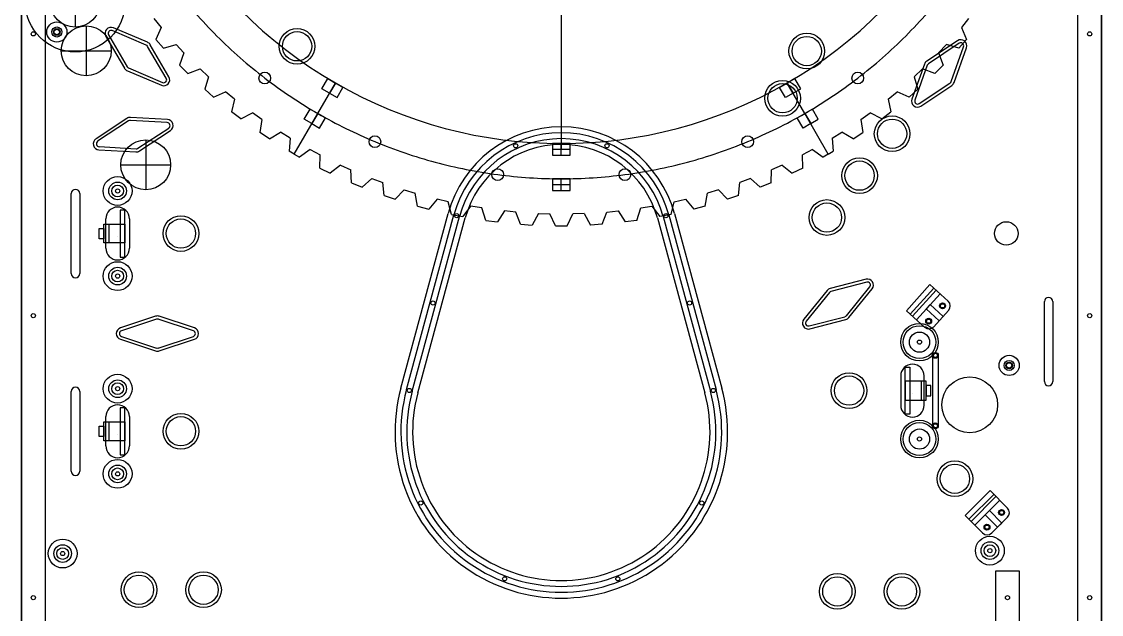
# Model space of a CAD drawing. Extents: x 0 to 23.2, y -2.3 to 46.
# Drawn here: x 0 to 23, y 14.39 to 27.01 of the extents above; entities that cross this region are included whole.
import ezdxf

# ---------------------------------------------------------------- set-up
doc = ezdxf.new("R2010")
doc.units = 0
doc.header["$LTSCALE"] = 5.77014
doc.header["$MEASUREMENT"] = 0
for name, color, linetype in [('1_250BIT_500DEP', 5, 'CONTINUOUS'), ('2_250BIT_250DEP', 3, 'CONTINUOUS'), ('3_250BIT_500TAB', 5, 'CONTINUOUS'), ('5_250BIT_250SPEC', 5, 'CONTINUOUS'), ('6_125BIT_500DEP', 5, 'CONTINUOUS'), ('7_VCARVE_BIT', 5, 'CONTINUOUS'), ('8_250BIT_500OUTLINE', 5, 'CONTINUOUS'), ('DF_COMPONENT', 4, 'CONTINUOUS')]:
    doc.layers.add(name, color=color, linetype=linetype)

msp = doc.modelspace()

# ---------------------------------------------------------------- linework, layer by layer
at = {"layer": '1_250BIT_500DEP', "color": 5, "linetype": 'CONTINUOUS'}
for p, q in [((1.851, 26.73), (2.249, 26.05)), ((2.655, 26.51), (1.929, 26.819)), ((3.082, 25.805), (2.684, 26.484)), ((19.971, 26.55), (19.316, 26.113)), ((19.8, 25.735), (20.065, 26.477)), ((2.279, 26.024), (3.004, 25.715)), ((19.292, 26.082), (19.027, 25.34)), ((19.12, 25.267), (19.775, 25.704)), ((2.279, 24.896), (1.62, 24.464)), ((3.103, 24.861), (2.317, 24.907)), ((2.476, 24.314), (3.134, 24.746)), ((1.651, 24.349), (2.438, 24.304)), ((1.795, 22.188), (1.795, 22.813)), ((2.295, 22.813), (2.295, 22.188)), ((18.003, 21.464), (17.24, 21.267)), ((17.207, 21.246), (16.711, 20.633)), ((17.572, 20.751), (18.067, 21.364)), ((16.775, 20.533), (17.538, 20.73)), ((2.873, 20.677), (2.125, 20.429)), ((3.661, 20.429), (2.912, 20.677)), ((2.125, 20.311), (2.873, 20.063)), ((2.912, 20.063), (3.661, 20.311)), ((18.725, 19.469), (18.725, 18.844)), ((19.225, 18.844), (19.225, 19.469)), ((1.795, 17.978), (1.795, 18.603)), ((2.295, 18.603), (2.295, 17.978))]:
    msp.add_line(p, q, dxfattribs=at)
for centre, radius in [((5.867, 26.485), 0.312), ((16.725, 26.383), 0.312), ((16.208, 25.379), 0.312), ((18.543, 24.623), 0.312), ((17.848, 23.732), 0.312), ((17.153, 22.841), 0.312), ((3.394, 22.5), 0.312), ((20.974, 22.502), 0.25), ((17.625, 19.156), 0.312), ((20.195, 18.853), 0.594), ((3.394, 18.29), 0.312), ((19.879, 17.28), 0.312), ((2.5, 14.917), 0.312), ((3.875, 14.917), 0.312), ((17.375, 14.882), 0.312), ((18.75, 14.882), 0.312)]:
    msp.add_circle(centre, radius, dxfattribs=at)
for centre, radius, start, end in [((1.905, 26.761), 0.0625, 66.971, -149.6444), ((2.63, 26.453), 0.0625, 30.3557, 66.9709), ((20.006, 26.498), 0.0625, -19.6507, 123.7338), ((2.303, 26.081), 0.0625, -149.6443, -113.0291), ((19.35, 26.061), 0.0625, 123.734, 160.3491), ((3.028, 25.773), 0.0625, -113.0289, 30.3555), ((19.741, 25.756), 0.0625, -56.266, -19.6509), ((19.086, 25.319), 0.0625, 160.3494, -56.2663), ((2.313, 24.844), 0.0625, 86.6924, 123.3076), ((3.1, 24.799), 0.0625, -56.6922, 86.6922), ((1.655, 24.411), 0.0625, 123.3077, -93.3077), ((2.441, 24.366), 0.0625, -93.3076, -56.6924), ((2.045, 22.813), 0.25, 0, -180), ((2.045, 22.188), 0.25, 180, 0), ((18.018, 21.403), 0.0625, -38.9431, 104.4412), ((17.255, 21.207), 0.0625, 104.4415, 141.0566), ((17.523, 20.791), 0.0625, -75.5585, -38.9434), ((2.893, 20.618), 0.0625, 71.6924, 108.3076), ((16.76, 20.594), 0.0625, 141.0568, -75.5587), ((2.145, 20.37), 0.0625, 108.3077, -108.3077), ((3.641, 20.37), 0.0625, -71.6922, 71.6922), ((2.893, 20.123), 0.0625, -108.3076, -71.6924), ((18.975, 19.469), 0.25, 0, 180), ((2.045, 18.603), 0.25, 0, 180), ((18.975, 18.844), 0.25, 180, 0), ((2.045, 17.978), 0.25, 180, 0)]:
    msp.add_arc(centre, radius, start, end, dxfattribs=at)
at = {"layer": '2_250BIT_250DEP', "color": 3, "linetype": 'CONTINUOUS'}
for p, q in [((1.795, 26.697), (2.193, 26.017)), ((2.68, 26.57), (1.955, 26.878)), ((3.138, 25.837), (2.74, 26.517)), ((19.935, 26.604), (19.28, 26.167)), ((19.861, 25.713), (20.126, 26.456)), ((19.23, 26.104), (18.965, 25.362)), ((2.253, 25.964), (2.978, 25.656)), ((19.156, 25.213), (19.812, 25.65)), ((2.243, 24.951), (1.585, 24.518)), ((3.107, 24.926), (2.321, 24.971)), ((2.511, 24.259), (3.17, 24.692)), ((1.647, 24.284), (2.434, 24.239)), ((17.986, 21.527), (17.223, 21.33)), ((17.156, 21.287), (16.661, 20.674)), ((17.622, 20.71), (18.117, 21.323)), ((2.853, 20.739), (2.105, 20.491)), ((3.681, 20.491), (2.933, 20.739)), ((16.792, 20.471), (17.555, 20.667)), ((2.105, 20.249), (2.853, 20.002)), ((2.933, 20.002), (3.681, 20.249))]:
    msp.add_line(p, q, dxfattribs=at)
for centre in [(5.867, 26.485), (16.725, 26.383), (16.208, 25.379), (18.543, 24.623), (17.848, 23.732), (17.153, 22.841), (3.394, 22.5), (17.625, 19.156), (3.394, 18.29), (19.879, 17.28), (2.5, 14.917), (3.875, 14.917), (17.375, 14.882), (18.75, 14.882)]:
    msp.add_circle(centre, 0.38, dxfattribs=at)
for centre, start, end in [((1.905, 26.761), 66.971, -149.6444), ((2.63, 26.453), 30.3557, 66.9709), ((20.006, 26.498), -19.6507, 123.7338), ((2.303, 26.081), -149.6443, -113.0291), ((19.35, 26.061), 123.734, 160.3491), ((3.028, 25.773), -113.0289, 30.3555), ((19.741, 25.756), -56.266, -19.6509), ((19.086, 25.319), 160.3494, -56.2663), ((2.313, 24.844), 86.6924, 123.3076), ((3.1, 24.799), -56.6922, 86.6922), ((1.655, 24.411), 123.3077, -93.3077), ((2.441, 24.366), -93.3076, -56.6924), ((18.018, 21.403), -38.9431, 104.4412), ((17.255, 21.207), 104.4415, 141.0566), ((2.893, 20.618), 71.6924, 108.3076), ((17.523, 20.791), -75.5585, -38.9434), ((2.145, 20.37), 108.3077, -108.3077), ((3.641, 20.37), -71.6922, 71.6922), ((16.76, 20.594), 141.0568, -75.5587), ((2.893, 20.123), -108.3076, -71.6924)]:
    msp.add_arc(centre, 0.128, start, end, dxfattribs=at)
at = {"layer": '3_250BIT_500TAB', "color": 5, "linetype": 'CONTINUOUS'}
for p, q in [((8.439, 19.111), (9.449, 22.831)), ((13.542, 22.831), (14.552, 19.111))]:
    msp.add_line(p, q, dxfattribs=at)
for centre, radius, start, end in [((11.496, 22.275), 2.12, 15.1959, 164.8041), ((11.496, 18.281), 3.167, 164.8041, 15.1959)]:
    msp.add_arc(centre, radius, start, end, dxfattribs=at)
at = {"layer": '5_250BIT_250SPEC', "color": 3, "linetype": 'CONTINUOUS'}
for p, q in [((8.077, 19.209), (9.088, 22.929)), ((8.198, 19.177), (9.208, 22.896)), ((8.318, 19.144), (9.329, 22.863)), ((13.662, 22.863), (14.673, 19.144)), ((13.783, 22.896), (14.793, 19.177)), ((13.904, 22.929), (14.914, 19.209))]:
    msp.add_line(p, q, dxfattribs=at)
for centre, radius, start, end in [((11.496, 22.275), 2.495, 15.1959, 164.8041), ((11.496, 22.275), 2.37, 15.1959, 164.8041), ((11.496, 22.275), 2.245, 15.1959, 164.8041), ((11.496, 18.281), 3.542, 164.8041, 15.1959), ((11.496, 18.281), 3.417, 164.8041, 15.1959), ((11.496, 18.281), 3.292, 164.8041, 15.1959)]:
    msp.add_arc(centre, radius, start, end, dxfattribs=at)
at = {"layer": '6_125BIT_500DEP', "color": 5, "linetype": 'CONTINUOUS'}
for p, q in [((1.851, 26.73), (2.249, 26.05)), ((2.655, 26.51), (1.929, 26.819)), ((3.082, 25.805), (2.684, 26.484)), ((19.971, 26.55), (19.316, 26.113)), ((19.8, 25.735), (20.065, 26.477)), ((2.279, 26.024), (3.004, 25.715)), ((19.292, 26.082), (19.027, 25.34)), ((19.12, 25.267), (19.775, 25.704)), ((2.279, 24.896), (1.62, 24.464)), ((3.103, 24.861), (2.317, 24.907)), ((2.476, 24.314), (3.134, 24.746)), ((1.651, 24.349), (2.438, 24.304)), ((1.057, 21.65), (1.057, 23.35)), ((1.237, 23.35), (1.237, 21.65)), ((18.003, 21.464), (17.24, 21.267)), ((17.207, 21.246), (16.711, 20.633)), ((17.572, 20.751), (18.067, 21.364)), ((21.785, 19.35), (21.785, 21.05)), ((21.965, 21.05), (21.965, 19.35)), ((16.775, 20.533), (17.538, 20.73)), ((2.873, 20.677), (2.125, 20.429)), ((3.661, 20.429), (2.912, 20.677)), ((2.125, 20.311), (2.873, 20.063)), ((2.912, 20.063), (3.661, 20.311)), ((1.057, 17.44), (1.057, 19.14)), ((1.237, 19.14), (1.237, 17.44))]:
    msp.add_line(p, q, dxfattribs=at)
for centre, radius, start, end in [((1.905, 26.761), 0.0625, 66.971, -149.6444), ((2.63, 26.453), 0.0625, 30.3557, 66.9709), ((20.006, 26.498), 0.0625, -19.6507, 123.7338), ((2.303, 26.081), 0.0625, -149.6443, -113.0291), ((19.35, 26.061), 0.0625, 123.734, 160.3491), ((3.028, 25.773), 0.0625, -113.0289, 30.3555), ((19.741, 25.756), 0.0625, -56.266, -19.6509), ((19.086, 25.319), 0.0625, 160.3494, -56.2663), ((2.313, 24.844), 0.0625, 86.6924, 123.3076), ((3.1, 24.799), 0.0625, -56.6922, 86.6922), ((1.655, 24.411), 0.0625, 123.3077, -93.3077), ((2.441, 24.366), 0.0625, -93.3076, -56.6924), ((1.147, 23.35), 0.09, 0, 180), ((1.147, 21.65), 0.09, 180, 0), ((18.018, 21.403), 0.0625, -38.9431, 104.4412), ((17.255, 21.207), 0.0625, 104.4415, 141.0566), ((21.875, 21.05), 0.09, 0, 180), ((17.523, 20.791), 0.0625, -75.5585, -38.9434), ((2.893, 20.618), 0.0625, 71.6924, 108.3076), ((16.76, 20.594), 0.0625, 141.0568, -75.5587), ((2.145, 20.37), 0.0625, 108.3077, -108.3077), ((3.641, 20.37), 0.0625, -71.6922, 71.6922), ((2.893, 20.123), 0.0625, -108.3076, -71.6924), ((21.875, 19.35), 0.09, 180, 0), ((1.147, 19.14), 0.09, 0, 180), ((1.147, 17.44), 0.09, 180, 0)]:
    msp.add_arc(centre, radius, start, end, dxfattribs=at)
at = {"layer": '7_VCARVE_BIT', "color": 5, "linetype": 'CONTINUOUS'}
for centre, radius in [((0.25, 26.75), 0.0445), ((0.75, 26.79), 0.0575), ((22.75, 26.75), 0.0445), ((2.045, 23.406), 0.0445), ((2.045, 21.594), 0.0445), ((19.617, 20.96), 0.0445), ((0.25, 20.75), 0.0445), ((22.75, 20.75), 0.0445), ((19.321, 20.634), 0.0445), ((19.125, 20.188), 0.0445), ((19.462, 19.906), 0.0445), ((21.035, 19.693), 0.0575), ((2.045, 19.197), 0.0445), ((19.462, 18.406), 0.0445), ((19.125, 18.125), 0.0445), ((2.045, 17.384), 0.0445), ((20.874, 16.562), 0.0445), ((20.563, 16.251), 0.0445), ((0.875, 15.688), 0.0445), ((20.625, 15.75), 0.0445), ((0.25, 14.75), 0.0445), ((21, 14.75), 0.0445), ((22.75, 14.75), 0.0445)]:
    msp.add_circle(centre, radius, dxfattribs=at)
at = {"layer": '8_250BIT_500OUTLINE', "color": 5, "linetype": 'CONTINUOUS'}
for p, q in [((0, 46), (0, 5)), ((23, 4.25), (23, 46))]:
    msp.add_line(p, q, dxfattribs=at)
at = {"layer": 'DF_COMPONENT', "color": 4, "linetype": 'CONTINUOUS'}
for p, q in [((0, 5), (0, 46)), ((0.5, 46), (0.5, 5)), ((22.5, 4.25), (22.5, 46)), ((23, 46), (23, 4.25)), ((11.496, 34.04), (11.496, 24.29)), ((1.143, 27.958), (1.143, 26.895)), ((1.377, 26.922), (1.377, 25.859)), ((2.819, 27.076), (2.973, 26.888)), ((20.172, 27.076), (20.018, 26.888)), ((2.973, 26.888), (2.862, 26.633)), ((20.018, 26.888), (20.129, 26.633)), ((3.026, 26.447), (2.862, 26.633)), ((3.026, 26.447), (3.293, 26.524)), ((3.293, 26.524), (3.459, 26.346)), ((19.698, 26.524), (19.532, 26.346)), ((19.965, 26.447), (19.698, 26.524)), ((19.965, 26.447), (20.129, 26.633)), ((0.846, 26.39), (1.909, 26.39)), ((3.459, 26.346), (3.365, 26.084)), ((19.532, 26.346), (19.626, 26.084)), ((3.54, 25.909), (3.365, 26.084)), ((3.54, 25.909), (3.802, 26.003)), ((3.98, 25.837), (3.802, 26.003)), ((19.011, 25.837), (19.189, 26.003)), ((19.451, 25.909), (19.189, 26.003)), ((19.451, 25.909), (19.626, 26.084)), ((3.98, 25.837), (3.903, 25.57)), ((6.396, 25.581), (6.521, 25.798)), ((6.521, 25.798), (6.683, 25.704)), ((16.47, 25.798), (16.308, 25.704)), ((16.595, 25.581), (16.47, 25.798)), ((19.011, 25.837), (19.088, 25.57)), ((4.089, 25.406), (3.903, 25.57)), ((6.308, 25.055), (6.683, 25.704)), ((6.308, 25.055), (6.683, 25.704)), ((6.558, 25.488), (6.396, 25.581)), ((6.683, 25.704), (6.558, 25.488)), ((6.683, 25.704), (6.558, 25.488)), ((6.845, 25.61), (6.683, 25.704)), ((6.72, 25.394), (6.845, 25.61)), ((16.146, 25.61), (16.308, 25.704)), ((16.271, 25.394), (16.146, 25.61)), ((16.308, 25.704), (16.433, 25.488)), ((16.683, 25.055), (16.308, 25.704)), ((16.308, 25.704), (16.433, 25.488)), ((16.683, 25.055), (16.308, 25.704)), ((16.433, 25.488), (16.595, 25.581)), ((18.902, 25.406), (19.088, 25.57)), ((4.089, 25.406), (4.345, 25.517)), ((4.532, 25.363), (4.345, 25.517)), ((4.532, 25.363), (4.473, 25.091)), ((6.558, 25.488), (6.72, 25.394)), ((16.433, 25.488), (16.271, 25.394)), ((18.459, 25.363), (18.647, 25.517)), ((18.459, 25.363), (18.518, 25.091)), ((18.902, 25.406), (18.647, 25.517)), ((4.67, 24.94), (4.473, 25.091)), ((6.021, 24.932), (6.146, 25.149)), ((6.146, 25.149), (6.308, 25.055)), ((16.845, 25.149), (16.683, 25.055)), ((16.97, 24.932), (16.845, 25.149)), ((18.321, 24.94), (18.518, 25.091)), ((4.67, 24.94), (4.917, 25.068)), ((5.115, 24.926), (4.917, 25.068)), ((5.115, 24.926), (5.073, 24.651)), ((5.808, 24.188), (6.308, 25.055)), ((5.808, 24.188), (6.308, 25.055)), ((6.183, 24.839), (6.021, 24.932)), ((6.308, 25.055), (6.183, 24.839)), ((6.308, 25.055), (6.183, 24.839)), ((6.471, 24.961), (6.308, 25.055)), ((6.346, 24.745), (6.471, 24.961)), ((16.52, 24.961), (16.683, 25.055)), ((16.645, 24.745), (16.52, 24.961)), ((16.683, 25.055), (16.808, 24.839)), ((17.183, 24.188), (16.683, 25.055)), ((16.683, 25.055), (16.808, 24.839)), ((17.183, 24.188), (16.683, 25.055)), ((16.808, 24.839), (16.97, 24.932)), ((17.877, 24.926), (18.074, 25.068)), ((17.877, 24.926), (17.918, 24.651)), ((18.321, 24.94), (18.074, 25.068)), ((5.279, 24.513), (5.073, 24.651)), ((5.279, 24.513), (5.518, 24.657)), ((5.724, 24.529), (5.518, 24.657)), ((6.183, 24.839), (6.346, 24.745)), ((16.808, 24.839), (16.645, 24.745)), ((17.267, 24.529), (17.473, 24.657)), ((17.712, 24.513), (17.473, 24.657)), ((17.712, 24.513), (17.918, 24.651)), ((2.644, 24.494), (2.644, 23.432)), ((5.724, 24.529), (5.701, 24.251)), ((11.308, 24.415), (11.308, 24.165)), ((11.683, 24.415), (11.308, 24.415)), ((11.496, 24.165), (11.496, 24.415)), ((11.683, 24.165), (11.683, 24.415)), ((17.267, 24.529), (17.29, 24.251)), ((5.808, 24.188), (5.701, 24.251)), ((5.808, 24.188), (5.916, 24.127)), ((6.145, 24.286), (5.916, 24.127)), ((6.145, 24.286), (6.359, 24.172)), ((6.354, 23.893), (6.359, 24.172)), ((11.683, 24.29), (11.308, 24.29)), ((11.308, 24.165), (11.683, 24.165)), ((16.847, 24.286), (16.633, 24.172)), ((16.638, 23.893), (16.633, 24.172)), ((16.847, 24.286), (17.075, 24.127)), ((17.183, 24.188), (17.075, 24.127)), ((17.183, 24.188), (17.29, 24.251)), ((2.113, 23.963), (3.175, 23.963)), ((6.794, 23.957), (6.576, 23.783)), ((6.794, 23.957), (7.015, 23.857)), ((16.197, 23.957), (15.976, 23.857)), ((16.197, 23.957), (16.415, 23.783)), ((6.354, 23.893), (6.576, 23.783)), ((7.028, 23.578), (7.015, 23.857)), ((15.963, 23.578), (15.976, 23.857)), ((16.638, 23.893), (16.415, 23.783)), ((7.028, 23.578), (7.257, 23.484)), ((7.463, 23.671), (7.257, 23.484)), ((7.463, 23.671), (7.691, 23.585)), ((7.722, 23.309), (7.691, 23.585)), ((11.308, 23.665), (11.308, 23.415)), ((11.683, 23.665), (11.308, 23.665)), ((11.683, 23.54), (11.308, 23.54)), ((11.496, 23.415), (11.496, 23.665)), ((11.683, 23.415), (11.683, 23.665)), ((15.269, 23.309), (15.301, 23.585)), ((15.528, 23.671), (15.301, 23.585)), ((15.528, 23.671), (15.734, 23.484)), ((15.963, 23.578), (15.734, 23.484)), ((7.722, 23.309), (7.957, 23.229)), ((8.15, 23.429), (7.957, 23.229)), ((8.15, 23.429), (8.382, 23.359)), ((8.432, 23.085), (8.382, 23.359)), ((8.851, 23.233), (8.672, 23.021)), ((9.088, 23.178), (8.851, 23.233)), ((11.308, 23.415), (11.683, 23.415)), ((13.903, 23.178), (14.14, 23.233)), ((14.14, 23.233), (14.32, 23.021)), ((14.559, 23.085), (14.609, 23.359)), ((14.841, 23.429), (14.609, 23.359)), ((14.841, 23.429), (15.034, 23.229)), ((15.269, 23.309), (15.034, 23.229)), ((2.045, 23.063), (2.045, 23.063)), ((2.045, 23.063), (2.045, 23.063)), ((2.101, 23), (2.101, 22)), ((2.201, 23), (2.101, 23)), ((2.201, 22), (2.201, 23)), ((8.432, 23.085), (8.672, 23.021)), ((9.155, 22.908), (9.088, 23.178)), ((9.564, 23.084), (9.398, 22.86)), ((9.803, 23.044), (9.564, 23.084)), ((9.888, 22.779), (9.803, 23.044)), ((13.103, 22.779), (13.188, 23.044)), ((13.188, 23.044), (13.427, 23.084)), ((13.427, 23.084), (13.593, 22.86)), ((13.836, 22.908), (13.903, 23.178)), ((14.559, 23.085), (14.32, 23.021)), ((9.155, 22.908), (9.398, 22.86)), ((9.888, 22.779), (10.134, 22.746)), ((10.284, 22.981), (10.134, 22.746)), ((10.526, 22.957), (10.284, 22.981)), ((10.628, 22.698), (10.526, 22.957)), ((11.01, 22.925), (10.875, 22.681)), ((11.01, 22.925), (11.253, 22.917)), ((11.371, 22.665), (11.253, 22.917)), ((11.62, 22.665), (11.738, 22.917)), ((11.981, 22.925), (11.738, 22.917)), ((11.981, 22.925), (12.116, 22.681)), ((12.363, 22.698), (12.465, 22.957)), ((12.465, 22.957), (12.707, 22.981)), ((12.707, 22.981), (12.857, 22.746)), ((13.103, 22.779), (12.857, 22.746)), ((13.836, 22.908), (13.593, 22.86)), ((1.651, 22.61), (1.751, 22.61)), ((1.651, 22.39), (1.651, 22.61)), ((1.751, 22.7), (2.201, 22.7)), ((1.751, 22.3), (1.751, 22.7)), ((1.751, 22.61), (1.751, 22.39)), ((1.795, 22.7), (1.857, 22.7)), ((1.795, 22.3), (1.795, 22.7)), ((1.857, 22.7), (1.857, 22.3)), ((2.201, 22.7), (2.201, 22.3)), ((10.628, 22.698), (10.875, 22.681)), ((11.371, 22.665), (11.62, 22.665)), ((12.363, 22.698), (12.116, 22.681)), ((1.751, 22.39), (1.651, 22.39)), ((2.045, 22.438), (2.045, 22.438)), ((2.201, 22.3), (1.751, 22.3)), ((1.857, 22.3), (1.795, 22.3)), ((2.045, 21.938), (2.045, 21.938)), ((2.101, 22), (2.201, 22)), ((18.845, 20.857), (19.349, 21.412)), ((19.349, 21.412), (19.736, 21.061)), ((18.928, 20.782), (19.432, 21.337)), ((18.976, 20.738), (19.481, 21.293)), ((19.059, 20.662), (19.564, 21.217)), ((19.269, 20.894), (19.354, 20.986)), ((19.312, 20.94), (19.312, 20.94)), ((19.354, 20.986), (19.629, 20.735)), ((19.231, 20.506), (18.845, 20.857)), ((19.545, 20.643), (19.269, 20.894)), ((19.745, 20.863), (19.429, 20.515)), ((19.629, 20.735), (19.545, 20.643)), ((19.4, 19.906), (19.4, 18.406)), ((19.525, 19.906), (19.525, 18.406)), ((18.819, 18.656), (18.819, 19.656)), ((18.819, 19.656), (18.919, 19.656)), ((18.919, 19.656), (18.919, 18.656)), ((18.975, 19.719), (18.975, 19.719)), ((18.975, 19.719), (18.975, 19.719)), ((19.269, 19.356), (18.819, 19.356)), ((18.819, 19.356), (18.819, 18.956)), ((19.163, 19.356), (19.163, 18.956)), ((19.225, 19.356), (19.163, 19.356)), ((19.225, 18.956), (19.225, 19.356)), ((19.269, 18.956), (19.269, 19.356)), ((18.975, 19.094), (18.975, 19.094)), ((19.369, 19.266), (19.269, 19.266)), ((19.269, 19.266), (19.269, 19.046)), ((19.369, 19.046), (19.369, 19.266)), ((18.819, 18.956), (19.269, 18.956)), ((19.163, 18.956), (19.225, 18.956)), ((19.269, 19.046), (19.369, 19.046)), ((2.045, 18.853), (2.045, 18.853)), ((2.045, 18.853), (2.045, 18.853)), ((2.101, 18.79), (2.101, 17.79)), ((2.201, 18.79), (2.101, 18.79)), ((2.201, 17.79), (2.201, 18.79)), ((18.919, 18.656), (18.819, 18.656)), ((1.651, 18.4), (1.751, 18.4)), ((1.651, 18.18), (1.651, 18.4)), ((1.751, 18.49), (2.201, 18.49)), ((1.751, 18.09), (1.751, 18.49)), ((1.751, 18.4), (1.751, 18.18)), ((1.795, 18.49), (1.857, 18.49)), ((1.795, 18.09), (1.795, 18.49)), ((1.857, 18.49), (1.857, 18.09)), ((2.201, 18.49), (2.201, 18.09)), ((18.975, 18.594), (18.975, 18.594)), ((1.751, 18.18), (1.651, 18.18)), ((2.045, 18.228), (2.045, 18.228)), ((2.201, 18.09), (1.751, 18.09)), ((1.857, 18.09), (1.795, 18.09)), ((2.045, 17.728), (2.045, 17.728)), ((2.101, 17.79), (2.201, 17.79)), ((20.098, 16.496), (20.629, 17.027)), ((20.629, 17.027), (20.998, 16.657)), ((20.178, 16.417), (20.708, 16.947)), ((20.224, 16.371), (20.754, 16.901)), ((20.303, 16.291), (20.834, 16.822)), ((20.524, 16.512), (20.613, 16.601)), ((20.613, 16.601), (20.876, 16.337)), ((20.468, 16.127), (20.098, 16.496)), ((20.788, 16.249), (20.524, 16.512)), ((20.568, 16.557), (20.568, 16.557)), ((20.998, 16.459), (20.666, 16.127)), ((20.876, 16.337), (20.788, 16.249)), ((20.75, 7.201), (20.75, 15.321)), ((20.75, 15.321), (21.25, 15.321)), ((21.25, 15.321), (21.25, 7.201))]:
    msp.add_line(p, q, dxfattribs=at)
for centre, radius in [((1.143, 27.427), 1.062), ((1.143, 27.427), 0.531), ((0.75, 26.79), 0.215), ((1.377, 26.39), 0.531), ((0.75, 26.79), 0.107), ((0.75, 26.79), 0.07), ((5.18, 25.809), 0.125), ((17.811, 25.809), 0.125), ((2.644, 23.963), 0.531), ((7.525, 24.455), 0.125), ((15.466, 24.455), 0.125), ((2.045, 23.406), 0.307), ((10.141, 23.754), 0.125), ((12.85, 23.754), 0.125), ((2.045, 23.406), 0.188), ((2.045, 23.406), 0.125), ((2.045, 21.594), 0.307), ((2.045, 21.594), 0.188), ((2.045, 21.594), 0.125), ((19.617, 20.96), 0.0625), ((19.125, 20.188), 0.4), ((19.125, 20.188), 0.35), ((19.321, 20.634), 0.0625), ((19.125, 20.188), 0.215), ((19.462, 19.906), 0.0625), ((21.035, 19.693), 0.215), ((21.035, 19.693), 0.107), ((21.035, 19.693), 0.07), ((2.045, 19.197), 0.307), ((2.045, 19.197), 0.188), ((2.045, 19.197), 0.125), ((19.125, 18.125), 0.4), ((19.125, 18.125), 0.35), ((19.462, 18.406), 0.0625), ((19.125, 18.125), 0.215), ((2.045, 17.384), 0.307), ((2.045, 17.384), 0.188), ((2.045, 17.384), 0.125), ((20.874, 16.562), 0.0625), ((20.563, 16.251), 0.0625), ((0.875, 15.688), 0.307), ((0.875, 15.688), 0.188), ((20.625, 15.75), 0.307), ((20.625, 15.75), 0.188), ((20.625, 15.75), 0.125), ((0.875, 15.688), 0.125)]:
    msp.add_circle(centre, radius, dxfattribs=at)
at = {"layer": 'DF_COMPONENT', "color": 5, "linetype": 'CONTINUOUS'}
for centre in [(10.523, 24.368), (12.468, 24.368), (9.268, 22.88), (13.723, 22.88), (8.763, 21.02), (14.228, 21.02), (8.258, 19.16), (14.733, 19.16), (8.503, 16.764), (14.488, 16.764), (10.291, 15.15), (12.7, 15.15)]:
    msp.add_circle(centre, 0.0445, dxfattribs=at)
at = {"layer": 'DF_COMPONENT', "color": 4, "linetype": 'CONTINUOUS'}
for centre, radius, start, end in [((11.496, 34.04), 9.625, 180, -120), ((11.496, 34.04), 9.625, -60, 0), ((11.496, 34.04), 10.374, -142.5, -135), ((11.496, 34.04), 10.374, -45, -37.5), ((11.496, 34.04), 10.374, -135, -127.5), ((11.496, 34.04), 10.374, -52.5, -45), ((11.496, 34.04), 10.374, -127.5, -120), ((11.496, 34.04), 10.374, -60, -52.5), ((11.496, 34.04), 9.625, -120, -60), ((11.496, 34.04), 10.374, -120, -112.5), ((11.496, 34.04), 10.374, -67.5, -60), ((11.496, 34.04), 10.374, -112.5, -105), ((11.496, 34.04), 10.374, -75, -67.5), ((11.496, 34.04), 10.374, -105, -97.5), ((11.496, 34.04), 10.374, -82.5, -75), ((11.496, 34.04), 10.374, -97.5, -90), ((11.496, 34.04), 10.374, -90, -82.5), ((19.642, 20.957), 0.14, -42.2737, 47.7263), ((19.325, 20.61), 0.14, -132.2737, -42.2737), ((20.899, 16.558), 0.14, -45, 45), ((20.567, 16.226), 0.14, -135, -45)]:
    msp.add_arc(centre, radius, start, end, dxfattribs=at)

doc.saveas('drawing.dxf')
